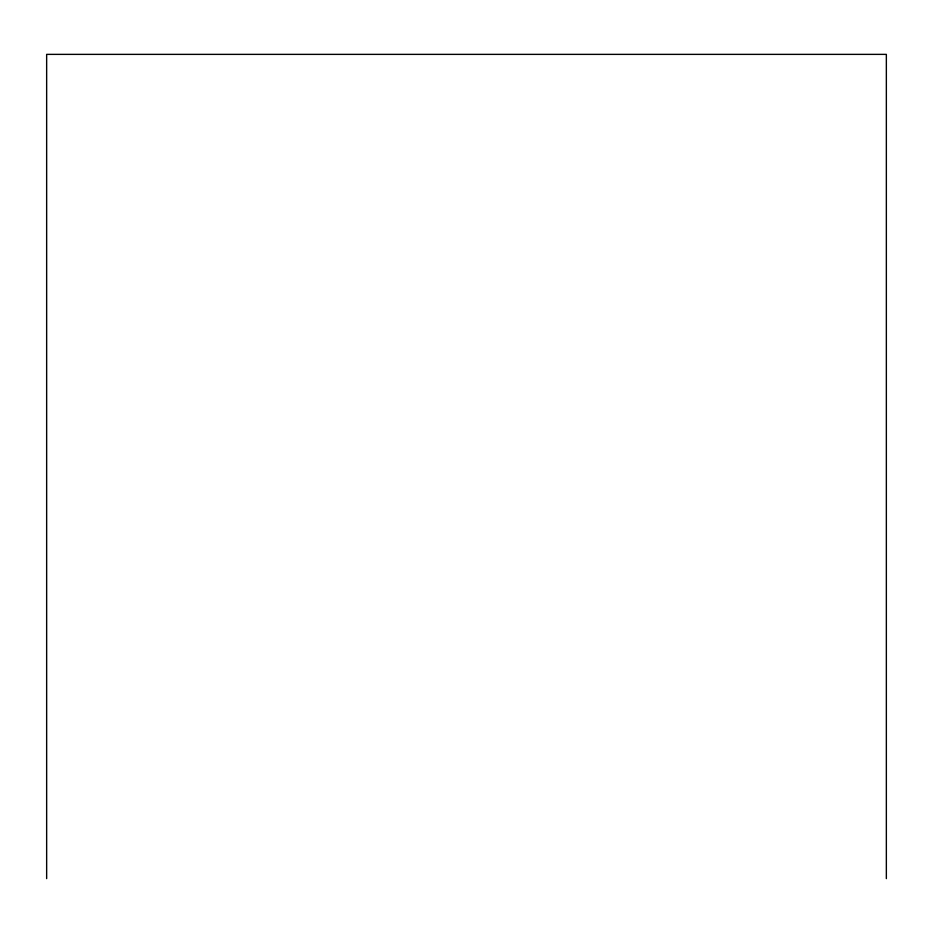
<?xml version="1.0" encoding="UTF-8"?>
<svg xmlns="http://www.w3.org/2000/svg" width="933" height="933" viewBox="0 0 933 933"><rect width="100%" height="100%" fill="white"/><g stroke="black" fill="none" stroke-linecap="round" stroke-linejoin="round"><path stroke-width="1.4" d="M886.35 878.629L886.35 54.371L46.65 54.371L46.65 878.629"/></g></svg>
